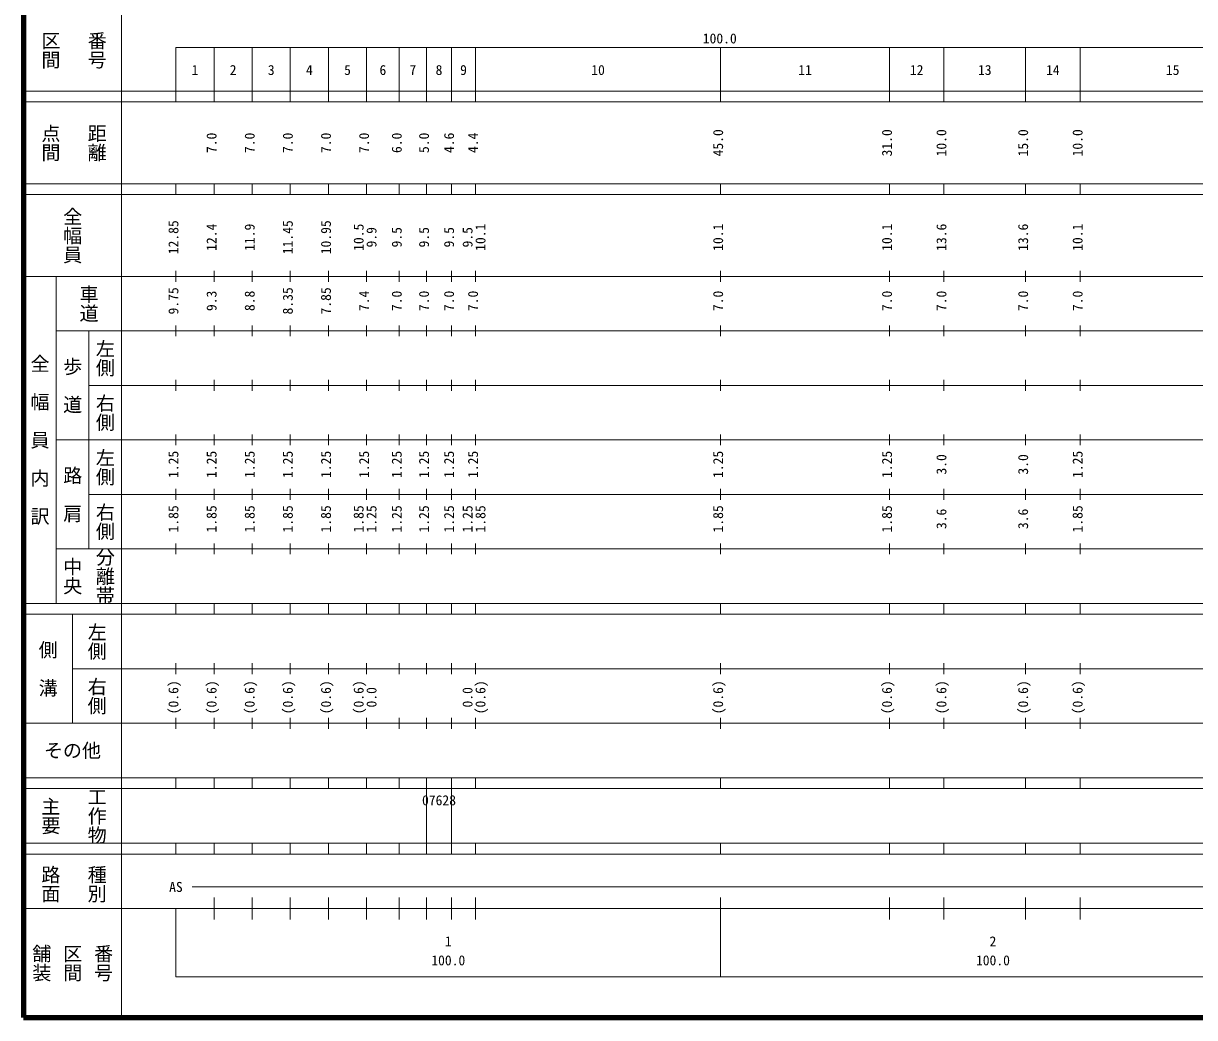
# Model space of a CAD drawing. Units: millimetres on the paper, enlarged 1000 times. Extents: x 40000 to 680000, y 20000 to 380000.
# Drawn here: x 40000 to 255019, y 20000 to 202409 of the extents above; entities that cross this region are included whole.
import ezdxf
from ezdxf.enums import TextEntityAlignment as Align

# ---------------------------------------------------------------- set-up
doc = ezdxf.new("R2010")
doc.units = ezdxf.units.MM
doc.header["$LTSCALE"] = 1000
doc.layers.add('M-TTL', color=2, linetype='Continuous', lineweight=140)
doc.layers.add('M-TTL-BAND', color=7, linetype='Continuous', lineweight=13)
doc.styles.add('@ＭＳ ゴシック', font='')
doc.styles.add('ＭＳ ゴシック', font='')
doc.styles.get('@ＭＳ ゴシック').set_extended_font_data('@MS Gothic')
doc.styles.get('ＭＳ ゴシック').set_extended_font_data('MS Gothic')

msp = doc.modelspace()

# ---------------------------------------------------------------- linework, layer by layer
at = {"layer": 'M-TTL'}
for p, q in [((40000, 380000), (40000, 20000)), ((40000, 20000), (680000, 20000))]:
    msp.add_line(p, q, dxfattribs=at)
at = {"layer": 'M-TTL-BAND'}
for p, q in [((58000, 370000), (58000, 20000)), ((68000, 198000), (579000, 198000)), ((68000, 198000), (68000, 188000)), ((75000, 188000), (75000, 198000)), ((82000, 188000), (82000, 198000)), ((89000, 188000), (89000, 198000)), ((96000, 188000), (96000, 198000)), ((103000, 188000), (103000, 198000)), ((109000, 188000), (109000, 198000)), ((114000, 188000), (114000, 198000)), ((118600, 188000), (118600, 198000)), ((123000, 188000), (123000, 198000)), ((168000, 188000), (168000, 198000)), ((199000, 188000), (199000, 198000)), ((209000, 188000), (209000, 198000)), ((224000, 188000), (224000, 198000)), ((234000, 188000), (234000, 198000)), ((40000, 190000), (579000, 190000)), ((40000, 188000), (579000, 188000)), ((40000, 173000), (579000, 173000)), ((68000, 171000), (68000, 173000)), ((75000, 171000), (75000, 173000)), ((82000, 171000), (82000, 173000)), ((89000, 171000), (89000, 173000)), ((96000, 171000), (96000, 173000)), ((103000, 171000), (103000, 173000)), ((109000, 171000), (109000, 173000)), ((114000, 171000), (114000, 173000)), ((118600, 171000), (118600, 173000)), ((123000, 171000), (123000, 173000)), ((168000, 171000), (168000, 173000)), ((199000, 171000), (199000, 173000)), ((209000, 171000), (209000, 173000)), ((224000, 171000), (224000, 173000)), ((234000, 171000), (234000, 173000)), ((40000, 171000), (579000, 171000)), ((68000, 155000), (68000, 157000)), ((75000, 155000), (75000, 157000)), ((82000, 155000), (82000, 157000)), ((89000, 155000), (89000, 157000)), ((96000, 155000), (96000, 157000)), ((103000, 155000), (103000, 157000)), ((109000, 155000), (109000, 157000)), ((114000, 155000), (114000, 157000)), ((118600, 155000), (118600, 157000)), ((123000, 155000), (123000, 157000)), ((168000, 155000), (168000, 157000)), ((199000, 155000), (199000, 157000)), ((209000, 155000), (209000, 157000)), ((224000, 155000), (224000, 157000)), ((234000, 155000), (234000, 157000)), ((40000, 156000), (579000, 156000)), ((46000, 96000), (46000, 156000)), ((68000, 145000), (68000, 147000)), ((75000, 145000), (75000, 147000)), ((82000, 145000), (82000, 147000)), ((89000, 145000), (89000, 147000)), ((96000, 145000), (96000, 147000)), ((103000, 145000), (103000, 147000)), ((109000, 145000), (109000, 147000)), ((114000, 145000), (114000, 147000)), ((118600, 145000), (118600, 147000)), ((123000, 145000), (123000, 147000)), ((168000, 145000), (168000, 147000)), ((199000, 145000), (199000, 147000)), ((209000, 145000), (209000, 147000)), ((224000, 145000), (224000, 147000)), ((234000, 145000), (234000, 147000)), ((46000, 146000), (579000, 146000)), ((52000, 146000), (52000, 106000)), ((52000, 136000), (579000, 136000)), ((68000, 135000), (68000, 137000)), ((75000, 135000), (75000, 137000)), ((82000, 135000), (82000, 137000)), ((89000, 135000), (89000, 137000)), ((96000, 135000), (96000, 137000)), ((103000, 135000), (103000, 137000)), ((109000, 135000), (109000, 137000)), ((114000, 135000), (114000, 137000)), ((118600, 135000), (118600, 137000)), ((123000, 135000), (123000, 137000)), ((168000, 135000), (168000, 137000)), ((199000, 135000), (199000, 137000)), ((209000, 135000), (209000, 137000)), ((224000, 135000), (224000, 137000)), ((234000, 135000), (234000, 137000)), ((68000, 125000), (68000, 127000)), ((75000, 125000), (75000, 127000)), ((82000, 125000), (82000, 127000)), ((89000, 125000), (89000, 127000)), ((96000, 125000), (96000, 127000)), ((103000, 125000), (103000, 127000)), ((109000, 125000), (109000, 127000)), ((114000, 125000), (114000, 127000)), ((118600, 125000), (118600, 127000)), ((123000, 125000), (123000, 127000)), ((168000, 125000), (168000, 127000)), ((199000, 125000), (199000, 127000)), ((209000, 125000), (209000, 127000)), ((224000, 125000), (224000, 127000)), ((234000, 125000), (234000, 127000)), ((46000, 126000), (579000, 126000)), ((68000, 115000), (68000, 117000)), ((75000, 115000), (75000, 117000)), ((82000, 115000), (82000, 117000)), ((89000, 115000), (89000, 117000)), ((96000, 115000), (96000, 117000)), ((103000, 115000), (103000, 117000)), ((109000, 115000), (109000, 117000)), ((114000, 115000), (114000, 117000)), ((118600, 115000), (118600, 117000)), ((123000, 115000), (123000, 117000)), ((168000, 115000), (168000, 117000)), ((199000, 115000), (199000, 117000)), ((209000, 115000), (209000, 117000)), ((224000, 115000), (224000, 117000)), ((234000, 115000), (234000, 117000)), ((52000, 116000), (579000, 116000)), ((46000, 106000), (579000, 106000)), ((68000, 105000), (68000, 107000)), ((75000, 105000), (75000, 107000)), ((82000, 105000), (82000, 107000)), ((89000, 105000), (89000, 107000)), ((96000, 105000), (96000, 107000)), ((103000, 105000), (103000, 107000)), ((109000, 105000), (109000, 107000)), ((114000, 105000), (114000, 107000)), ((118600, 105000), (118600, 107000)), ((123000, 105000), (123000, 107000)), ((168000, 105000), (168000, 107000)), ((199000, 105000), (199000, 107000)), ((209000, 105000), (209000, 107000)), ((224000, 105000), (224000, 107000)), ((234000, 105000), (234000, 107000)), ((40000, 96000), (579000, 96000)), ((68000, 94000), (68000, 96000)), ((75000, 94000), (75000, 96000)), ((82000, 94000), (82000, 96000)), ((89000, 94000), (89000, 96000)), ((96000, 94000), (96000, 96000)), ((103000, 94000), (103000, 96000)), ((109000, 94000), (109000, 96000)), ((114000, 94000), (114000, 96000)), ((118600, 94000), (118600, 96000)), ((123000, 94000), (123000, 96000)), ((168000, 94000), (168000, 96000)), ((199000, 94000), (199000, 96000)), ((209000, 94000), (209000, 96000)), ((224000, 94000), (224000, 96000)), ((234000, 94000), (234000, 96000)), ((40000, 94000), (579000, 94000)), ((49000, 94000), (49000, 74000)), ((49000, 84000), (579000, 84000)), ((68000, 83000), (68000, 85000)), ((75000, 83000), (75000, 85000)), ((82000, 83000), (82000, 85000)), ((89000, 83000), (89000, 85000)), ((96000, 83000), (96000, 85000)), ((103000, 83000), (103000, 85000)), ((109000, 83000), (109000, 85000)), ((114000, 83000), (114000, 85000)), ((118600, 83000), (118600, 85000)), ((123000, 83000), (123000, 85000)), ((168000, 83000), (168000, 85000)), ((199000, 83000), (199000, 85000)), ((209000, 83000), (209000, 85000)), ((224000, 83000), (224000, 85000)), ((234000, 83000), (234000, 85000)), ((40000, 74000), (579000, 74000)), ((68000, 73000), (68000, 75000)), ((75000, 73000), (75000, 75000)), ((82000, 73000), (82000, 75000)), ((89000, 73000), (89000, 75000)), ((96000, 73000), (96000, 75000)), ((103000, 73000), (103000, 75000)), ((109000, 73000), (109000, 75000)), ((114000, 73000), (114000, 75000)), ((118600, 73000), (118600, 75000)), ((123000, 73000), (123000, 75000)), ((168000, 73000), (168000, 75000)), ((199000, 73000), (199000, 75000)), ((209000, 73000), (209000, 75000)), ((224000, 73000), (224000, 75000)), ((234000, 73000), (234000, 75000)), ((40000, 64000), (579000, 64000)), ((68000, 62000), (68000, 64000)), ((75000, 62000), (75000, 64000)), ((82000, 62000), (82000, 64000)), ((89000, 62000), (89000, 64000)), ((96000, 62000), (96000, 64000)), ((103000, 62000), (103000, 64000)), ((109000, 62000), (109000, 64000)), ((114000, 50000), (114000, 64000)), ((118600, 62000), (118600, 64000)), ((123000, 62000), (123000, 64000)), ((168000, 62000), (168000, 64000)), ((199000, 62000), (199000, 64000)), ((209000, 62000), (209000, 64000)), ((224000, 62000), (224000, 64000)), ((234000, 62000), (234000, 64000)), ((40000, 62000), (579000, 62000)), ((114000, 52000), (114000, 62000)), ((118600, 52000), (118600, 62000)), ((40000, 52000), (579000, 52000)), ((68000, 50000), (68000, 52000)), ((75000, 50000), (75000, 52000)), ((82000, 50000), (82000, 52000)), ((89000, 50000), (89000, 52000)), ((96000, 50000), (96000, 52000)), ((103000, 50000), (103000, 52000)), ((109000, 50000), (109000, 52000)), ((114000, 50000), (114000, 52000)), ((118600, 50000), (118600, 52000)), ((123000, 50000), (123000, 52000)), ((168000, 50000), (168000, 52000)), ((199000, 50000), (199000, 52000)), ((209000, 50000), (209000, 52000)), ((224000, 50000), (224000, 52000)), ((234000, 50000), (234000, 52000)), ((40000, 50000), (579000, 50000)), ((71000, 44000), (565000, 44000)), ((75000, 38000), (75000, 42000)), ((82000, 38000), (82000, 42000)), ((89000, 38000), (89000, 42000)), ((96000, 38000), (96000, 42000)), ((103000, 38000), (103000, 42000)), ((109000, 38000), (109000, 42000)), ((114000, 38000), (114000, 42000)), ((118600, 38000), (118600, 42000)), ((123000, 38000), (123000, 42000)), ((168000, 27500), (168000, 42000)), ((199000, 38000), (199000, 42000)), ((209000, 38000), (209000, 42000)), ((224000, 38000), (224000, 42000)), ((234000, 38000), (234000, 42000)), ((40000, 40000), (579000, 40000)), ((68000, 40000), (68000, 27500)), ((68000, 27500), (579000, 27500))]:
    msp.add_line(p, q, dxfattribs=at)

# ---------------------------------------------------------------- texts
at = {"layer": 'M-TTL-BAND', "style": '@ＭＳ ゴシック'}
for s, p in [('区間', (45000, 197500)), ('番号', (53500, 197500)), ('点間', (45000, 180500)), ('距離', (53500, 180500)), ('全幅員', (49000, 163500)), ('車道', (52000, 151000)), ('左側', (55000, 141000)), ('全\u3000幅\u3000員\u3000内\u3000訳', (43000, 126000)), ('歩\u3000道', (49000, 136000)), ('右側', (55000, 131000)), ('左側', (55000, 121000)), ('路\u3000肩', (49000, 116000)), ('右側', (55000, 111000)), ('分離帯', (55000, 101000)), ('中央', (49000, 101000)), ('左側', (53500, 89000)), ('側\u3000溝', (44500, 84000)), ('右側', (53500, 79000)), ('主要', (45000, 57000)), ('工作物', (53500, 57000)), ('路面', (45000, 44500)), ('種別', (53500, 44500)), ('舗装', (43333, 30000)), ('区間', (49000, 30000)), ('番号', (54667, 30000))]:
    msp.add_text(s, height=2566, rotation=270, dxfattribs=at).set_placement(p, align=Align.MIDDLE_CENTER)
at = {"layer": 'M-TTL-BAND', "style": 'ＭＳ ゴシック'}
for s, p in [('100.0', (167844, 198195)), ('1', (71500, 192405)), ('2', (78500, 192405)), ('3', (85500, 192405)), ('4', (92500, 192405)), ('5', (99500, 192405)), ('6', (106000, 192405)), ('7', (111500, 192405)), ('8', (116300, 192405)), ('9', (120800, 192405)), ('10', (145500, 192405)), ('11', (183500, 192405)), ('12', (204000, 192405)), ('13', (216500, 192405)), ('14', (229000, 192405)), ('15', (251000, 192405)), ('07628', (116300, 58405)), ('AS', (68000, 42500)), ('1', (118000, 32523)), ('2', (218000, 32523)), ('100.0', (118000, 29033)), ('100.0', (218000, 29033))]:
    msp.add_text(s, height=1833, dxfattribs=at).set_placement(p, align=Align.BOTTOM_CENTER)
for s, p in [('45.0', (169000, 180500)), ('31.0', (200000, 180500)), ('10.0', (210000, 180500)), ('15.0', (225000, 180500)), ('10.0', (235000, 180500)), ('7.0', (76000, 180500)), ('7.0', (83000, 180500)), ('7.0', (90000, 180500)), ('7.0', (97000, 180500)), ('7.0', (104000, 180500)), ('6.0', (110000, 180500)), ('5.0', (115000, 180500)), ('4.6', (119600, 180500)), ('4.4', (124000, 180500)), ('12.85', (69000, 163174)), ('12.4', (76000, 163174)), ('11.45', (90000, 163174)), ('10.95', (97000, 163174)), ('11.9', (83000, 163174)), ('10.5', (103000, 163174)), ('9.9', (105370, 163174)), ('9.5', (110000, 163174)), ('9.5', (115000, 163174)), ('9.5', (119600, 163174)), ('9.5', (123000, 163174)), ('10.1', (125370, 163174)), ('10.1', (169000, 163174)), ('10.1', (200000, 163174)), ('13.6', (210000, 163174)), ('13.6', (225000, 163174)), ('10.1', (235000, 163174)), ('9.75', (69000, 151500)), ('9.3', (76000, 151500)), ('8.8', (83000, 151500)), ('8.35', (90000, 151500)), ('7.85', (97000, 151500)), ('7.4', (104000, 151500)), ('7.0', (110000, 151500)), ('7.0', (115000, 151500)), ('7.0', (119600, 151500)), ('7.0', (124000, 151500)), ('7.0', (169000, 151500)), ('7.0', (200000, 151500)), ('7.0', (210000, 151500)), ('7.0', (225000, 151500)), ('7.0', (235000, 151500)), ('1.25', (69000, 121500)), ('1.25', (76000, 121500)), ('1.25', (83000, 121500)), ('1.25', (90000, 121500)), ('1.25', (97000, 121500)), ('1.25', (104000, 121500)), ('1.25', (110000, 121500)), ('1.25', (115000, 121500)), ('1.25', (119600, 121500)), ('1.25', (124000, 121500)), ('1.25', (169000, 121500)), ('1.25', (200000, 121500)), ('3.0', (210000, 121500)), ('3.0', (225000, 121500)), ('1.25', (235000, 121500)), ('1.85', (69000, 111500)), ('1.85', (76000, 111500)), ('1.85', (83000, 111500)), ('1.85', (90000, 111500)), ('1.85', (97000, 111500)), ('1.85', (103000, 111500)), ('1.25', (105370, 111500)), ('1.25', (110000, 111500)), ('1.25', (115000, 111500)), ('1.25', (119600, 111500)), ('1.25', (123000, 111500)), ('1.85', (125370, 111500)), ('1.85', (169000, 111500)), ('1.85', (200000, 111500)), ('3.6', (210000, 111500)), ('3.6', (225000, 111500)), ('1.85', (235000, 111500)), ('(0.6)', (69000, 78764)), ('(0.6)', (76000, 78764)), ('(0.6)', (83000, 78764)), ('(0.6)', (90000, 78764)), ('(0.6)', (97000, 78764)), ('(0.6)', (103000, 78764)), ('0.0', (105370, 78764)), ('0.0', (123000, 78764)), ('(0.6)', (125370, 78764)), ('(0.6)', (169000, 78764)), ('(0.6)', (200000, 78764)), ('(0.6)', (210000, 78764)), ('(0.6)', (225000, 78764)), ('(0.6)', (235000, 78764))]:
    msp.add_text(s, height=1833, rotation=90, dxfattribs=at).set_placement(p, align=Align.BOTTOM_CENTER)
msp.add_text('その他', height=2566, dxfattribs=at).set_placement((49000, 69000), align=Align.MIDDLE_CENTER)

doc.saveas('drawing.dxf')
